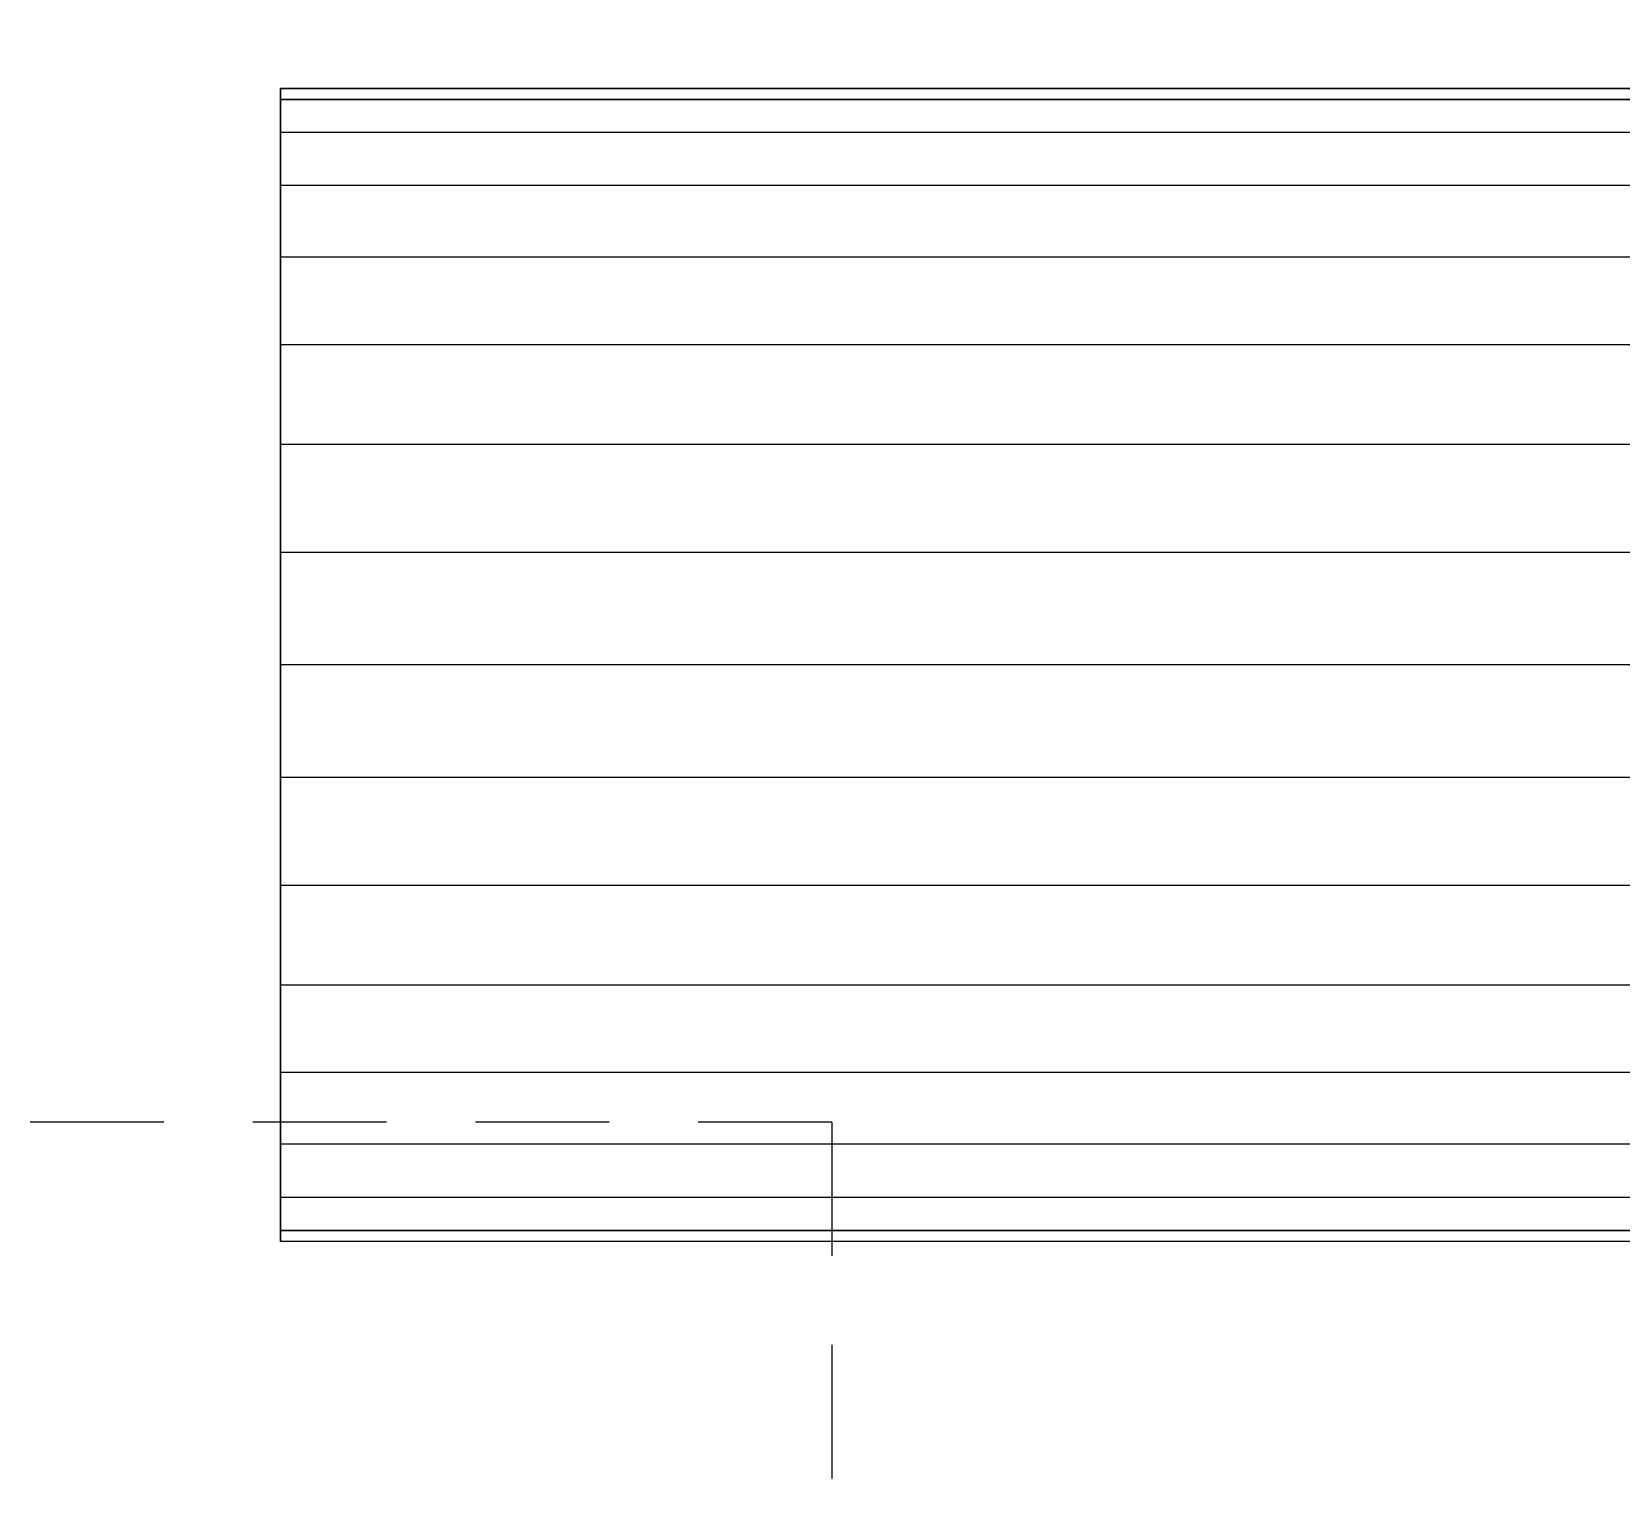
# Model space of a CAD drawing. Header units: millimetres. Extents: x -22443 to 8019, y 3751 to 17584.
# Drawn here: x -19441.9 to -19413.62, y 14459.75 to 14485.91 of the extents above; entities that cross this region are included whole.
import ezdxf

# ---------------------------------------------------------------- set-up
doc = ezdxf.new("R2010")
doc.units = ezdxf.units.MM
doc.linetypes.add('Overhead', pattern=[3.96875, 2.38125, -1.5875])
for name, color, linetype, lineweight in [('A-ANNO-DIMS', 211, 'Continuous', 9), ('A-ANNO-DIMS-50', 211, 'Continuous', 9), ('A-GENM', 13, 'Continuous', 18), ('S-STRS-MBND', 31, 'Overhead', 18)]:
    doc.layers.add(name, color=color, linetype=linetype, lineweight=lineweight)
doc.styles.add('Arial', font='arial.ttf', dxfattribs={"height": 125})
doc.dimstyles.new('Diagonal_-_2_5mm_Arial', dxfattribs={"dimscale": 304.8, "dimtxt": 127.532425, "dimasz": 0.492126, "dimexe": 0.393701, "dimexo": 0.246063, "dimgap": 0.287073, "dimtad": 1, "dimdec": 0, "dimzin": 0, "dimdsep": 46, "dimtxsty": 'Arial', "dimblk1": 'OBLIQUE', "dimblk2": 'OBLIQUE', "dimsah": 1, "dimcen": 0.09, "dimdle": 0.393701, "dimazin": 0, "dimtfac": 1, "dimtdec": 4, "dimtix": 1, "dimtmove": 0, "dimatfit": 3, "dimfxl": 1, "dimtvp": 1, "dimtolj": 1, "dimtzin": 0, "dimarcsym": 2})

# ---------------------------------------------------------------- blocks, each defined once
blk = doc.blocks.new('Nevera autoservicio 1_34m - Nevera autoservicio 1_34m-502275-Level 1')
at = {"layer": 'A-GENM'}
for p, q in [((205.269, 298.23), (205.269, 298.427)), ((205.269, 298.427), (205.269, 298.23)), ((205.269, 298.427), (404.102, 298.427)), ((205.269, 298.427), (205.269, 298.23)), ((404.102, 298.427), (205.269, 298.427)), ((205.269, 298.427), (205.269, 298.23)), ((205.269, 298.23), (205.269, 298.427)), ((205.269, 298.427), (205.269, 298.23)), ((404.102, 298.427), (205.269, 298.427)), ((205.269, 298.23), (205.269, 298.427)), ((404.102, 298.427), (205.269, 298.427)), ((205.269, 298.427), (205.269, 298.23)), ((205.269, 298.23), (205.269, 298.427)), ((205.269, 298.427), (205.269, 298.23)), ((404.102, 298.427), (205.269, 298.427)), ((205.269, 298.23), (205.269, 298.427)), ((404.102, 298.427), (205.269, 298.427)), ((205.269, 298.427), (205.269, 298.23)), ((205.269, 298.23), (205.269, 298.427)), ((205.269, 298.427), (205.269, 298.23)), ((205.269, 298.427), (404.102, 298.427)), ((205.269, 298.427), (205.269, 298.23)), ((404.102, 298.427), (205.269, 298.427)), ((205.269, 298.427), (205.269, 298.23)), ((205.269, 298.23), (205.269, 298.427)), ((205.269, 298.427), (205.269, 298.23)), ((404.102, 298.427), (205.269, 298.427)), ((205.269, 298.23), (205.269, 298.427)), ((404.102, 298.427), (205.269, 298.427)), ((205.269, 298.427), (205.269, 298.23)), ((205.269, 298.23), (205.269, 298.427)), ((205.269, 298.427), (205.269, 298.23)), ((205.269, 298.427), (404.102, 298.427)), ((205.269, 298.427), (205.269, 298.23)), ((404.102, 298.427), (205.269, 298.427)), ((205.269, 298.427), (205.269, 298.23)), ((205.269, 297.645), (205.269, 298.23)), ((205.269, 298.23), (205.269, 297.645)), ((404.102, 298.23), (205.269, 298.23)), ((404.102, 298.23), (205.269, 298.23)), ((205.269, 297.645), (205.269, 298.23)), ((404.102, 298.23), (205.269, 298.23)), ((205.269, 298.23), (205.269, 297.645)), ((404.102, 298.23), (205.269, 298.23)), ((205.269, 297.645), (205.269, 298.23)), ((205.269, 298.23), (205.269, 297.645)), ((404.102, 298.23), (205.269, 298.23)), ((404.102, 298.23), (205.269, 298.23)), ((205.269, 297.645), (205.269, 298.23)), ((404.102, 298.23), (205.269, 298.23)), ((205.269, 298.23), (205.269, 297.645)), ((404.102, 298.23), (205.269, 298.23)), ((205.269, 297.645), (205.269, 298.23)), ((205.269, 298.23), (205.269, 297.645)), ((404.102, 298.23), (205.269, 298.23)), ((404.102, 298.23), (205.269, 298.23)), ((205.269, 297.645), (205.269, 298.23)), ((404.102, 298.23), (205.269, 298.23)), ((205.269, 298.23), (205.269, 297.645)), ((404.102, 298.23), (205.269, 298.23)), ((205.269, 297.645), (205.269, 298.23)), ((205.269, 298.23), (205.269, 297.645)), ((404.102, 298.23), (205.269, 298.23)), ((404.102, 298.23), (205.269, 298.23)), ((205.269, 297.645), (205.269, 298.23)), ((404.102, 298.23), (205.269, 298.23)), ((205.269, 298.23), (205.269, 297.645)), ((404.102, 298.23), (205.269, 298.23)), ((205.269, 297.645), (205.269, 298.23)), ((205.269, 298.23), (205.269, 297.645)), ((205.269, 298.23), (404.102, 298.23)), ((404.102, 298.23), (205.269, 298.23)), ((205.269, 297.645), (205.269, 298.23)), ((404.102, 298.23), (205.269, 298.23)), ((205.269, 298.23), (205.269, 297.645)), ((404.102, 298.23), (205.269, 298.23)), ((205.269, 297.645), (205.269, 298.23)), ((205.269, 298.23), (205.269, 297.645)), ((404.102, 298.23), (205.269, 298.23)), ((404.102, 298.23), (205.269, 298.23)), ((205.269, 297.645), (205.269, 298.23)), ((404.102, 298.23), (205.269, 298.23)), ((205.269, 298.23), (205.269, 297.645)), ((404.102, 298.23), (205.269, 298.23)), ((205.269, 296.696), (205.269, 297.645)), ((205.269, 297.645), (205.269, 296.696)), ((404.102, 297.645), (205.269, 297.645)), ((404.102, 297.645), (205.269, 297.645)), ((205.269, 296.696), (205.269, 297.645)), ((404.102, 297.645), (205.269, 297.645)), ((205.269, 297.645), (205.269, 296.696)), ((404.102, 297.645), (205.269, 297.645)), ((205.269, 296.696), (205.269, 297.645)), ((205.269, 297.645), (205.269, 296.696)), ((404.102, 297.645), (205.269, 297.645)), ((404.102, 297.645), (205.269, 297.645)), ((205.269, 296.696), (205.269, 297.645)), ((404.102, 297.645), (205.269, 297.645)), ((205.269, 297.645), (205.269, 296.696)), ((404.102, 297.645), (205.269, 297.645)), ((205.269, 296.696), (205.269, 297.645)), ((205.269, 297.645), (205.269, 296.696)), ((404.102, 297.645), (205.269, 297.645)), ((404.102, 297.645), (205.269, 297.645)), ((205.269, 296.696), (205.269, 297.645)), ((404.102, 297.645), (205.269, 297.645)), ((205.269, 297.645), (205.269, 296.696)), ((404.102, 297.645), (205.269, 297.645)), ((205.269, 296.696), (205.269, 297.645)), ((205.269, 297.645), (205.269, 296.696)), ((404.102, 297.645), (205.269, 297.645)), ((404.102, 297.645), (205.269, 297.645)), ((205.269, 296.696), (205.269, 297.645)), ((404.102, 297.645), (205.269, 297.645)), ((205.269, 297.645), (205.269, 296.696)), ((404.102, 297.645), (205.269, 297.645)), ((205.269, 296.696), (205.269, 297.645)), ((205.269, 297.645), (205.269, 296.696)), ((404.102, 297.645), (205.269, 297.645)), ((404.102, 297.645), (205.269, 297.645)), ((205.269, 296.696), (205.269, 297.645)), ((404.102, 297.645), (205.269, 297.645)), ((205.269, 297.645), (205.269, 296.696)), ((404.102, 297.645), (205.269, 297.645)), ((205.269, 296.696), (205.269, 297.645)), ((205.269, 297.645), (205.269, 296.696)), ((404.102, 297.645), (205.269, 297.645)), ((404.102, 297.645), (205.269, 297.645)), ((205.269, 296.696), (205.269, 297.645)), ((404.102, 297.645), (205.269, 297.645)), ((205.269, 297.645), (205.269, 296.696)), ((404.102, 297.645), (205.269, 297.645)), ((205.269, 295.418), (205.269, 296.696)), ((205.269, 296.696), (205.269, 295.418)), ((404.102, 296.696), (205.269, 296.696)), ((404.102, 296.696), (205.269, 296.696)), ((205.269, 295.418), (205.269, 296.696)), ((404.102, 296.696), (205.269, 296.696)), ((205.269, 296.696), (205.269, 295.418)), ((404.102, 296.696), (205.269, 296.696)), ((205.269, 295.418), (205.269, 296.696)), ((205.269, 296.696), (205.269, 295.418)), ((404.102, 296.696), (205.269, 296.696)), ((404.102, 296.696), (205.269, 296.696)), ((205.269, 295.418), (205.269, 296.696)), ((404.102, 296.696), (205.269, 296.696)), ((205.269, 296.696), (205.269, 295.418)), ((404.102, 296.696), (205.269, 296.696)), ((205.269, 295.418), (205.269, 296.696)), ((205.269, 296.696), (205.269, 295.418)), ((404.102, 296.696), (205.269, 296.696)), ((404.102, 296.696), (205.269, 296.696)), ((205.269, 295.418), (205.269, 296.696)), ((404.102, 296.696), (205.269, 296.696)), ((205.269, 296.696), (205.269, 295.418)), ((404.102, 296.696), (205.269, 296.696)), ((205.269, 295.418), (205.269, 296.696)), ((205.269, 296.696), (205.269, 295.418)), ((404.102, 296.696), (205.269, 296.696)), ((404.102, 296.696), (205.269, 296.696)), ((205.269, 295.418), (205.269, 296.696)), ((404.102, 296.696), (205.269, 296.696)), ((205.269, 296.696), (205.269, 295.418)), ((404.102, 296.696), (205.269, 296.696)), ((205.269, 295.418), (205.269, 296.696)), ((205.269, 296.696), (205.269, 295.418)), ((404.102, 296.696), (205.269, 296.696)), ((404.102, 296.696), (205.269, 296.696)), ((205.269, 295.418), (205.269, 296.696)), ((404.102, 296.696), (205.269, 296.696)), ((205.269, 296.696), (205.269, 295.418)), ((404.102, 296.696), (205.269, 296.696)), ((205.269, 295.418), (205.269, 296.696)), ((205.269, 296.696), (205.269, 295.418)), ((404.102, 296.696), (205.269, 296.696)), ((404.102, 296.696), (205.269, 296.696)), ((205.269, 295.418), (205.269, 296.696)), ((404.102, 296.696), (205.269, 296.696)), ((205.269, 296.696), (205.269, 295.418)), ((404.102, 296.696), (205.269, 296.696)), ((205.269, 293.86), (205.269, 295.418)), ((205.269, 295.418), (205.269, 293.86)), ((404.102, 295.418), (205.269, 295.418)), ((404.102, 295.418), (205.269, 295.418)), ((205.269, 293.86), (205.269, 295.418)), ((404.102, 295.418), (205.269, 295.418)), ((205.269, 295.418), (205.269, 293.86)), ((404.102, 295.418), (205.269, 295.418)), ((205.269, 293.86), (205.269, 295.418)), ((205.269, 295.418), (205.269, 293.86)), ((404.102, 295.418), (205.269, 295.418)), ((404.102, 295.418), (205.269, 295.418)), ((205.269, 293.86), (205.269, 295.418)), ((404.102, 295.418), (205.269, 295.418)), ((205.269, 295.418), (205.269, 293.86)), ((404.102, 295.418), (205.269, 295.418)), ((205.269, 293.86), (205.269, 295.418)), ((205.269, 295.418), (205.269, 293.86)), ((404.102, 295.418), (205.269, 295.418)), ((404.102, 295.418), (205.269, 295.418)), ((205.269, 293.86), (205.269, 295.418)), ((404.102, 295.418), (205.269, 295.418)), ((205.269, 295.418), (205.269, 293.86)), ((404.102, 295.418), (205.269, 295.418)), ((205.269, 293.86), (205.269, 295.418)), ((205.269, 295.418), (205.269, 293.86)), ((404.102, 295.418), (205.269, 295.418)), ((404.102, 295.418), (205.269, 295.418)), ((205.269, 293.86), (205.269, 295.418)), ((404.102, 295.418), (205.269, 295.418)), ((205.269, 295.418), (205.269, 293.86)), ((404.102, 295.418), (205.269, 295.418)), ((205.269, 293.86), (205.269, 295.418)), ((205.269, 295.418), (205.269, 293.86)), ((404.102, 295.418), (205.269, 295.418)), ((404.102, 295.418), (205.269, 295.418)), ((205.269, 293.86), (205.269, 295.418)), ((404.102, 295.418), (205.269, 295.418)), ((205.269, 295.418), (205.269, 293.86)), ((404.102, 295.418), (205.269, 295.418)), ((205.269, 293.86), (205.269, 295.418)), ((205.269, 295.418), (205.269, 293.86)), ((404.102, 295.418), (205.269, 295.418)), ((404.102, 295.418), (205.269, 295.418)), ((205.269, 293.86), (205.269, 295.418)), ((404.102, 295.418), (205.269, 295.418)), ((205.269, 295.418), (205.269, 293.86)), ((404.102, 295.418), (205.269, 295.418)), ((205.269, 292.084), (205.269, 293.86)), ((205.269, 293.86), (205.269, 292.084)), ((404.102, 293.86), (205.269, 293.86)), ((404.102, 293.86), (205.269, 293.86)), ((205.269, 292.084), (205.269, 293.86)), ((404.102, 293.86), (205.269, 293.86)), ((205.269, 293.86), (205.269, 292.084)), ((404.102, 293.86), (205.269, 293.86)), ((205.269, 292.084), (205.269, 293.86)), ((205.269, 293.86), (205.269, 292.084)), ((404.102, 293.86), (205.269, 293.86)), ((404.102, 293.86), (205.269, 293.86)), ((205.269, 292.084), (205.269, 293.86)), ((404.102, 293.86), (205.269, 293.86)), ((205.269, 293.86), (205.269, 292.084)), ((404.102, 293.86), (205.269, 293.86)), ((205.269, 292.084), (205.269, 293.86)), ((205.269, 293.86), (205.269, 292.084)), ((404.102, 293.86), (205.269, 293.86)), ((404.102, 293.86), (205.269, 293.86)), ((205.269, 292.084), (205.269, 293.86)), ((404.102, 293.86), (205.269, 293.86)), ((205.269, 293.86), (205.269, 292.084)), ((404.102, 293.86), (205.269, 293.86)), ((205.269, 292.084), (205.269, 293.86)), ((205.269, 293.86), (205.269, 292.084)), ((404.102, 293.86), (205.269, 293.86)), ((404.102, 293.86), (205.269, 293.86)), ((205.269, 292.084), (205.269, 293.86)), ((404.102, 293.86), (205.269, 293.86)), ((205.269, 293.86), (205.269, 292.084)), ((404.102, 293.86), (205.269, 293.86)), ((205.269, 292.084), (205.269, 293.86)), ((205.269, 293.86), (205.269, 292.084)), ((404.102, 293.86), (205.269, 293.86)), ((404.102, 293.86), (205.269, 293.86)), ((205.269, 292.084), (205.269, 293.86)), ((404.102, 293.86), (205.269, 293.86)), ((205.269, 293.86), (205.269, 292.084)), ((404.102, 293.86), (205.269, 293.86)), ((205.269, 292.084), (205.269, 293.86)), ((205.269, 293.86), (205.269, 292.084)), ((404.102, 293.86), (205.269, 293.86)), ((404.102, 293.86), (205.269, 293.86)), ((205.269, 292.084), (205.269, 293.86)), ((404.102, 293.86), (205.269, 293.86)), ((205.269, 293.86), (205.269, 292.084)), ((404.102, 293.86), (205.269, 293.86)), ((205.269, 290.156), (205.269, 292.084)), ((205.269, 292.084), (205.269, 290.156)), ((404.102, 292.084), (205.269, 292.084)), ((404.102, 292.084), (205.269, 292.084)), ((205.269, 290.156), (205.269, 292.084)), ((404.102, 292.084), (205.269, 292.084)), ((205.269, 292.084), (205.269, 290.156)), ((404.102, 292.084), (205.269, 292.084)), ((205.269, 290.156), (205.269, 292.084)), ((205.269, 292.084), (205.269, 290.156)), ((404.102, 292.084), (205.269, 292.084)), ((404.102, 292.084), (205.269, 292.084)), ((205.269, 290.156), (205.269, 292.084)), ((404.102, 292.084), (205.269, 292.084)), ((205.269, 292.084), (205.269, 290.156)), ((404.102, 292.084), (205.269, 292.084)), ((205.269, 290.156), (205.269, 292.084)), ((205.269, 292.084), (205.269, 290.156)), ((404.102, 292.084), (205.269, 292.084)), ((404.102, 292.084), (205.269, 292.084)), ((205.269, 290.156), (205.269, 292.084)), ((404.102, 292.084), (205.269, 292.084)), ((205.269, 292.084), (205.269, 290.156)), ((404.102, 292.084), (205.269, 292.084)), ((205.269, 290.156), (205.269, 292.084)), ((205.269, 292.084), (205.269, 290.156)), ((404.102, 292.084), (205.269, 292.084)), ((404.102, 292.084), (205.269, 292.084)), ((205.269, 290.156), (205.269, 292.084)), ((404.102, 292.084), (205.269, 292.084)), ((205.269, 292.084), (205.269, 290.156)), ((404.102, 292.084), (205.269, 292.084)), ((205.269, 290.156), (205.269, 292.084)), ((205.269, 292.084), (205.269, 290.156)), ((404.102, 292.084), (205.269, 292.084)), ((404.102, 292.084), (205.269, 292.084)), ((205.269, 290.156), (205.269, 292.084)), ((404.102, 292.084), (205.269, 292.084)), ((205.269, 292.084), (205.269, 290.156)), ((404.102, 292.084), (205.269, 292.084)), ((205.269, 290.156), (205.269, 292.084)), ((205.269, 292.084), (205.269, 290.156)), ((404.102, 292.084), (205.269, 292.084)), ((404.102, 292.084), (205.269, 292.084)), ((205.269, 290.156), (205.269, 292.084)), ((404.102, 292.084), (205.269, 292.084)), ((205.269, 292.084), (205.269, 290.156)), ((404.102, 292.084), (205.269, 292.084)), ((205.269, 288.151), (205.269, 290.156)), ((205.269, 290.156), (205.269, 288.151)), ((404.102, 290.156), (205.269, 290.156)), ((404.102, 290.156), (205.269, 290.156)), ((205.269, 288.151), (205.269, 290.156)), ((404.102, 290.156), (205.269, 290.156)), ((205.269, 290.156), (205.269, 288.151)), ((404.102, 290.156), (205.269, 290.156)), ((205.269, 288.151), (205.269, 290.156)), ((205.269, 290.156), (205.269, 288.151)), ((404.102, 290.156), (205.269, 290.156)), ((404.102, 290.156), (205.269, 290.156)), ((205.269, 288.151), (205.269, 290.156)), ((404.102, 290.156), (205.269, 290.156)), ((205.269, 290.156), (205.269, 288.151)), ((404.102, 290.156), (205.269, 290.156)), ((205.269, 288.151), (205.269, 290.156)), ((205.269, 290.156), (205.269, 288.151)), ((404.102, 290.156), (205.269, 290.156)), ((404.102, 290.156), (205.269, 290.156)), ((205.269, 288.151), (205.269, 290.156)), ((404.102, 290.156), (205.269, 290.156)), ((205.269, 290.156), (205.269, 288.151)), ((404.102, 290.156), (205.269, 290.156)), ((205.269, 288.151), (205.269, 290.156)), ((205.269, 290.156), (205.269, 288.151)), ((404.102, 290.156), (205.269, 290.156)), ((404.102, 290.156), (205.269, 290.156)), ((205.269, 288.151), (205.269, 290.156)), ((404.102, 290.156), (205.269, 290.156)), ((205.269, 290.156), (205.269, 288.151)), ((404.102, 290.156), (205.269, 290.156)), ((205.269, 288.151), (205.269, 290.156)), ((205.269, 290.156), (205.269, 288.151)), ((404.102, 290.156), (205.269, 290.156)), ((404.102, 290.156), (205.269, 290.156)), ((205.269, 288.151), (205.269, 290.156)), ((404.102, 290.156), (205.269, 290.156)), ((205.269, 290.156), (205.269, 288.151)), ((404.102, 290.156), (205.269, 290.156)), ((205.269, 288.151), (205.269, 290.156)), ((205.269, 290.156), (205.269, 288.151)), ((404.102, 290.156), (205.269, 290.156)), ((404.102, 290.156), (205.269, 290.156)), ((205.269, 288.151), (205.269, 290.156)), ((404.102, 290.156), (205.269, 290.156)), ((205.269, 290.156), (205.269, 288.151)), ((404.102, 290.156), (205.269, 290.156)), ((205.269, 288.151), (205.269, 286.146)), ((205.269, 286.146), (205.269, 288.151)), ((404.102, 288.151), (205.269, 288.151)), ((404.102, 288.151), (205.269, 288.151)), ((205.269, 286.146), (205.269, 288.151)), ((404.102, 288.151), (205.269, 288.151)), ((205.269, 288.151), (205.269, 286.146)), ((404.102, 288.151), (205.269, 288.151)), ((205.269, 288.151), (205.269, 286.146)), ((205.269, 286.146), (205.269, 288.151)), ((404.102, 288.151), (205.269, 288.151)), ((404.102, 288.151), (205.269, 288.151)), ((205.269, 286.146), (205.269, 288.151)), ((404.102, 288.151), (205.269, 288.151)), ((205.269, 288.151), (205.269, 286.146)), ((404.102, 288.151), (205.269, 288.151)), ((205.269, 288.151), (205.269, 286.146)), ((205.269, 286.146), (205.269, 288.151)), ((404.102, 288.151), (205.269, 288.151)), ((404.102, 288.151), (205.269, 288.151)), ((205.269, 286.146), (205.269, 288.151)), ((404.102, 288.151), (205.269, 288.151)), ((205.269, 288.151), (205.269, 286.146)), ((404.102, 288.151), (205.269, 288.151)), ((205.269, 288.151), (205.269, 286.146)), ((205.269, 286.146), (205.269, 288.151)), ((404.102, 288.151), (205.269, 288.151)), ((404.102, 288.151), (205.269, 288.151)), ((205.269, 286.146), (205.269, 288.151)), ((404.102, 288.151), (205.269, 288.151)), ((205.269, 288.151), (205.269, 286.146)), ((404.102, 288.151), (205.269, 288.151)), ((205.269, 288.151), (205.269, 286.146)), ((205.269, 286.146), (205.269, 288.151)), ((404.102, 288.151), (205.269, 288.151)), ((404.102, 288.151), (205.269, 288.151)), ((205.269, 286.146), (205.269, 288.151)), ((404.102, 288.151), (205.269, 288.151)), ((205.269, 288.151), (205.269, 286.146)), ((404.102, 288.151), (205.269, 288.151)), ((205.269, 288.151), (205.269, 286.146)), ((205.269, 286.146), (205.269, 288.151)), ((404.102, 288.151), (205.269, 288.151)), ((404.102, 288.151), (205.269, 288.151)), ((205.269, 286.146), (205.269, 288.151)), ((404.102, 288.151), (205.269, 288.151)), ((205.269, 288.151), (205.269, 286.146)), ((404.102, 288.151), (205.269, 288.151)), ((205.269, 286.146), (205.269, 284.219)), ((205.269, 284.219), (205.269, 286.146)), ((404.102, 286.146), (205.269, 286.146)), ((404.102, 286.146), (205.269, 286.146)), ((205.269, 284.219), (205.269, 286.146)), ((404.102, 286.146), (205.269, 286.146)), ((205.269, 286.146), (205.269, 284.219)), ((404.102, 286.146), (205.269, 286.146)), ((205.269, 286.146), (205.269, 284.219)), ((205.269, 284.219), (205.269, 286.146)), ((404.102, 286.146), (205.269, 286.146)), ((404.102, 286.146), (205.269, 286.146)), ((205.269, 284.219), (205.269, 286.146)), ((404.102, 286.146), (205.269, 286.146)), ((205.269, 286.146), (205.269, 284.219)), ((404.102, 286.146), (205.269, 286.146)), ((205.269, 286.146), (205.269, 284.219)), ((205.269, 284.219), (205.269, 286.146)), ((404.102, 286.146), (205.269, 286.146)), ((404.102, 286.146), (205.269, 286.146)), ((205.269, 284.219), (205.269, 286.146)), ((404.102, 286.146), (205.269, 286.146)), ((205.269, 286.146), (205.269, 284.219)), ((404.102, 286.146), (205.269, 286.146)), ((205.269, 286.146), (205.269, 284.219)), ((205.269, 284.219), (205.269, 286.146)), ((404.102, 286.146), (205.269, 286.146)), ((404.102, 286.146), (205.269, 286.146)), ((205.269, 284.219), (205.269, 286.146)), ((404.102, 286.146), (205.269, 286.146)), ((205.269, 286.146), (205.269, 284.219)), ((404.102, 286.146), (205.269, 286.146)), ((205.269, 286.146), (205.269, 284.219)), ((205.269, 284.219), (205.269, 286.146)), ((404.102, 286.146), (205.269, 286.146)), ((404.102, 286.146), (205.269, 286.146)), ((205.269, 284.219), (205.269, 286.146)), ((404.102, 286.146), (205.269, 286.146)), ((205.269, 286.146), (205.269, 284.219)), ((404.102, 286.146), (205.269, 286.146)), ((205.269, 286.146), (205.269, 284.219)), ((205.269, 284.219), (205.269, 286.146)), ((404.102, 286.146), (205.269, 286.146)), ((404.102, 286.146), (205.269, 286.146)), ((205.269, 284.219), (205.269, 286.146)), ((404.102, 286.146), (205.269, 286.146)), ((205.269, 286.146), (205.269, 284.219)), ((404.102, 286.146), (205.269, 286.146)), ((205.269, 284.219), (205.269, 282.442)), ((205.269, 282.442), (205.269, 284.219)), ((404.102, 284.219), (205.269, 284.219)), ((404.102, 284.219), (205.269, 284.219)), ((205.269, 282.442), (205.269, 284.219)), ((404.102, 284.219), (205.269, 284.219)), ((205.269, 284.219), (205.269, 282.442)), ((404.102, 284.219), (205.269, 284.219)), ((205.269, 284.219), (205.269, 282.442)), ((205.269, 282.442), (205.269, 284.219)), ((404.102, 284.219), (205.269, 284.219)), ((404.102, 284.219), (205.269, 284.219)), ((205.269, 282.442), (205.269, 284.219)), ((404.102, 284.219), (205.269, 284.219)), ((205.269, 284.219), (205.269, 282.442)), ((404.102, 284.219), (205.269, 284.219)), ((205.269, 284.219), (205.269, 282.442)), ((205.269, 282.442), (205.269, 284.219)), ((404.102, 284.219), (205.269, 284.219)), ((404.102, 284.219), (205.269, 284.219)), ((205.269, 282.442), (205.269, 284.219)), ((404.102, 284.219), (205.269, 284.219)), ((205.269, 284.219), (205.269, 282.442)), ((404.102, 284.219), (205.269, 284.219)), ((205.269, 284.219), (205.269, 282.442)), ((205.269, 282.442), (205.269, 284.219)), ((404.102, 284.219), (205.269, 284.219)), ((404.102, 284.219), (205.269, 284.219)), ((205.269, 282.442), (205.269, 284.219)), ((404.102, 284.219), (205.269, 284.219)), ((205.269, 284.219), (205.269, 282.442)), ((404.102, 284.219), (205.269, 284.219)), ((205.269, 284.219), (205.269, 282.442)), ((205.269, 282.442), (205.269, 284.219)), ((404.102, 284.219), (205.269, 284.219)), ((404.102, 284.219), (205.269, 284.219)), ((205.269, 282.442), (205.269, 284.219)), ((404.102, 284.219), (205.269, 284.219)), ((205.269, 284.219), (205.269, 282.442)), ((404.102, 284.219), (205.269, 284.219)), ((205.269, 284.219), (205.269, 282.442)), ((205.269, 282.442), (205.269, 284.219)), ((404.102, 284.219), (205.269, 284.219)), ((404.102, 284.219), (205.269, 284.219)), ((205.269, 282.442), (205.269, 284.219)), ((404.102, 284.219), (205.269, 284.219)), ((205.269, 284.219), (205.269, 282.442)), ((404.102, 284.219), (205.269, 284.219)), ((205.269, 282.442), (205.269, 280.885)), ((205.269, 282.442), (205.269, 280.885)), ((404.102, 282.442), (205.269, 282.442)), ((404.102, 282.442), (205.269, 282.442)), ((205.269, 280.885), (205.269, 282.442)), ((404.102, 282.442), (205.269, 282.442)), ((205.269, 282.442), (205.269, 280.885)), ((404.102, 282.442), (205.269, 282.442)), ((205.269, 282.442), (205.269, 280.885)), ((205.269, 280.885), (205.269, 282.442)), ((404.102, 282.442), (205.269, 282.442)), ((404.102, 282.442), (205.269, 282.442)), ((205.269, 280.885), (205.269, 282.442)), ((404.102, 282.442), (205.269, 282.442)), ((205.269, 282.442), (205.269, 280.885)), ((404.102, 282.442), (205.269, 282.442)), ((205.269, 282.442), (205.269, 280.885)), ((205.269, 280.885), (205.269, 282.442)), ((404.102, 282.442), (205.269, 282.442)), ((404.102, 282.442), (205.269, 282.442)), ((205.269, 280.885), (205.269, 282.442)), ((404.102, 282.442), (205.269, 282.442)), ((205.269, 282.442), (205.269, 280.885)), ((404.102, 282.442), (205.269, 282.442)), ((205.269, 282.442), (205.269, 280.885)), ((205.269, 282.442), (205.269, 280.885)), ((404.102, 282.442), (205.269, 282.442)), ((404.102, 282.442), (205.269, 282.442)), ((205.269, 280.885), (205.269, 282.442)), ((404.102, 282.442), (205.269, 282.442)), ((205.269, 282.442), (205.269, 280.885)), ((404.102, 282.442), (205.269, 282.442)), ((205.269, 282.442), (205.269, 280.885)), ((205.269, 280.885), (205.269, 282.442)), ((404.102, 282.442), (205.269, 282.442)), ((404.102, 282.442), (205.269, 282.442)), ((205.269, 280.885), (205.269, 282.442)), ((404.102, 282.442), (205.269, 282.442)), ((205.269, 282.442), (205.269, 280.885)), ((404.102, 282.442), (205.269, 282.442)), ((205.269, 282.442), (205.269, 280.885)), ((205.269, 280.885), (205.269, 282.442)), ((404.102, 282.442), (205.269, 282.442)), ((404.102, 282.442), (205.269, 282.442)), ((205.269, 280.885), (205.269, 282.442)), ((404.102, 282.442), (205.269, 282.442)), ((205.269, 282.442), (205.269, 280.885)), ((404.102, 282.442), (205.269, 282.442)), ((205.269, 280.885), (205.269, 279.607)), ((205.269, 279.607), (205.269, 280.885)), ((404.102, 280.885), (205.269, 280.885)), ((404.102, 280.885), (205.269, 280.885)), ((205.269, 279.607), (205.269, 280.885)), ((404.102, 280.885), (205.269, 280.885)), ((205.269, 280.885), (205.269, 279.607)), ((404.102, 280.885), (205.269, 280.885)), ((205.269, 280.885), (205.269, 279.607)), ((205.269, 279.607), (205.269, 280.885)), ((404.102, 280.885), (205.269, 280.885)), ((404.102, 280.885), (205.269, 280.885)), ((205.269, 279.607), (205.269, 280.885)), ((404.102, 280.885), (205.269, 280.885)), ((205.269, 280.885), (205.269, 279.607)), ((404.102, 280.885), (205.269, 280.885)), ((205.269, 280.885), (205.269, 279.607)), ((205.269, 279.607), (205.269, 280.885)), ((404.102, 280.885), (205.269, 280.885)), ((404.102, 280.885), (205.269, 280.885)), ((205.269, 279.607), (205.269, 280.885)), ((404.102, 280.885), (205.269, 280.885)), ((205.269, 280.885), (205.269, 279.607)), ((404.102, 280.885), (205.269, 280.885)), ((205.269, 280.885), (205.269, 279.607)), ((205.269, 279.607), (205.269, 280.885)), ((404.102, 280.885), (205.269, 280.885)), ((404.102, 280.885), (205.269, 280.885)), ((205.269, 279.607), (205.269, 280.885)), ((404.102, 280.885), (205.269, 280.885)), ((205.269, 280.885), (205.269, 279.607)), ((404.102, 280.885), (205.269, 280.885)), ((205.269, 280.885), (205.269, 279.607)), ((205.269, 279.607), (205.269, 280.885)), ((404.102, 280.885), (205.269, 280.885)), ((404.102, 280.885), (205.269, 280.885)), ((205.269, 279.607), (205.269, 280.885)), ((404.102, 280.885), (205.269, 280.885)), ((205.269, 280.885), (205.269, 279.607)), ((404.102, 280.885), (205.269, 280.885)), ((205.269, 280.885), (205.269, 279.607)), ((205.269, 279.607), (205.269, 280.885)), ((404.102, 280.885), (205.269, 280.885)), ((404.102, 280.885), (205.269, 280.885)), ((205.269, 279.607), (205.269, 280.885)), ((404.102, 280.885), (205.269, 280.885)), ((205.269, 280.885), (205.269, 279.607)), ((404.102, 280.885), (205.269, 280.885)), ((205.269, 279.607), (205.269, 278.657)), ((205.269, 278.657), (205.269, 279.607)), ((404.102, 279.607), (205.269, 279.607)), ((404.102, 279.607), (205.269, 279.607)), ((205.269, 278.657), (205.269, 279.607)), ((404.102, 279.607), (205.269, 279.607)), ((205.269, 279.607), (205.269, 278.657)), ((404.102, 279.607), (205.269, 279.607)), ((205.269, 279.607), (205.269, 278.657)), ((205.269, 278.657), (205.269, 279.607)), ((404.102, 279.607), (205.269, 279.607)), ((404.102, 279.607), (205.269, 279.607)), ((205.269, 278.657), (205.269, 279.607)), ((404.102, 279.607), (205.269, 279.607)), ((205.269, 279.607), (205.269, 278.657)), ((404.102, 279.607), (205.269, 279.607)), ((205.269, 279.607), (205.269, 278.657)), ((205.269, 278.657), (205.269, 279.607)), ((404.102, 279.607), (205.269, 279.607)), ((404.102, 279.607), (205.269, 279.607)), ((205.269, 278.657), (205.269, 279.607)), ((404.102, 279.607), (205.269, 279.607)), ((205.269, 279.607), (205.269, 278.657)), ((404.102, 279.607), (205.269, 279.607)), ((205.269, 279.607), (205.269, 278.657)), ((205.269, 278.657), (205.269, 279.607)), ((404.102, 279.607), (205.269, 279.607)), ((404.102, 279.607), (205.269, 279.607)), ((205.269, 278.657), (205.269, 279.607)), ((404.102, 279.607), (205.269, 279.607)), ((205.269, 279.607), (205.269, 278.657)), ((404.102, 279.607), (205.269, 279.607)), ((205.269, 279.607), (205.269, 278.657)), ((205.269, 278.657), (205.269, 279.607)), ((404.102, 279.607), (205.269, 279.607)), ((404.102, 279.607), (205.269, 279.607)), ((205.269, 278.657), (205.269, 279.607)), ((404.102, 279.607), (205.269, 279.607)), ((205.269, 279.607), (205.269, 278.657)), ((404.102, 279.607), (205.269, 279.607)), ((205.269, 279.607), (205.269, 278.657)), ((205.269, 278.657), (205.269, 279.607)), ((404.102, 279.607), (205.269, 279.607)), ((404.102, 279.607), (205.269, 279.607)), ((205.269, 278.657), (205.269, 279.607)), ((404.102, 279.607), (205.269, 279.607)), ((205.269, 279.607), (205.269, 278.657)), ((404.102, 279.607), (205.269, 279.607)), ((205.269, 278.657), (205.269, 278.072)), ((205.269, 278.072), (205.269, 278.657)), ((404.102, 278.657), (205.269, 278.657)), ((404.102, 278.657), (205.269, 278.657)), ((205.269, 278.072), (205.269, 278.657)), ((404.102, 278.657), (205.269, 278.657)), ((205.269, 278.657), (205.269, 278.072)), ((404.102, 278.657), (205.269, 278.657)), ((205.269, 278.657), (205.269, 278.072)), ((205.269, 278.072), (205.269, 278.657)), ((404.102, 278.657), (205.269, 278.657)), ((404.102, 278.657), (205.269, 278.657)), ((205.269, 278.072), (205.269, 278.657)), ((404.102, 278.657), (205.269, 278.657)), ((205.269, 278.657), (205.269, 278.072)), ((404.102, 278.657), (205.269, 278.657)), ((205.269, 278.657), (205.269, 278.072)), ((205.269, 278.072), (205.269, 278.657)), ((404.102, 278.657), (205.269, 278.657)), ((404.102, 278.657), (205.269, 278.657)), ((205.269, 278.072), (205.269, 278.657)), ((404.102, 278.657), (205.269, 278.657)), ((205.269, 278.657), (205.269, 278.072)), ((404.102, 278.657), (205.269, 278.657)), ((205.269, 278.657), (205.269, 278.072)), ((205.269, 278.072), (205.269, 278.657)), ((404.102, 278.657), (205.269, 278.657)), ((404.102, 278.657), (205.269, 278.657)), ((205.269, 278.072), (205.269, 278.657)), ((404.102, 278.657), (205.269, 278.657)), ((205.269, 278.657), (205.269, 278.072)), ((404.102, 278.657), (205.269, 278.657)), ((205.269, 278.657), (205.269, 278.072)), ((205.269, 278.072), (205.269, 278.657)), ((404.102, 278.657), (205.269, 278.657)), ((404.102, 278.657), (205.269, 278.657)), ((205.269, 278.072), (205.269, 278.657)), ((404.102, 278.657), (205.269, 278.657)), ((205.269, 278.657), (205.269, 278.072)), ((404.102, 278.657), (205.269, 278.657)), ((205.269, 278.657), (205.269, 278.072)), ((205.269, 278.072), (205.269, 278.657)), ((404.102, 278.657), (205.269, 278.657)), ((404.102, 278.657), (205.269, 278.657)), ((205.269, 278.072), (205.269, 278.657)), ((404.102, 278.657), (205.269, 278.657)), ((205.269, 278.657), (205.269, 278.072)), ((404.102, 278.657), (205.269, 278.657)), ((205.269, 277.875), (205.269, 278.072)), ((205.269, 277.875), (205.269, 278.072)), ((404.102, 278.072), (205.269, 278.072)), ((404.102, 278.072), (205.269, 278.072)), ((205.269, 278.072), (205.269, 277.875)), ((404.102, 278.072), (205.269, 278.072)), ((205.269, 278.072), (205.269, 277.875)), ((404.102, 278.072), (205.269, 278.072)), ((205.269, 277.875), (205.269, 278.072)), ((205.269, 277.875), (205.269, 278.072)), ((404.102, 278.072), (205.269, 278.072)), ((404.102, 278.072), (205.269, 278.072)), ((205.269, 277.875), (205.269, 278.072)), ((404.102, 278.072), (205.269, 278.072)), ((205.269, 278.072), (205.269, 277.875)), ((404.102, 278.072), (205.269, 278.072)), ((205.269, 277.875), (205.269, 278.072)), ((205.269, 277.875), (205.269, 278.072)), ((404.102, 278.072), (205.269, 278.072)), ((404.102, 278.072), (205.269, 278.072)), ((205.269, 277.875), (205.269, 278.072)), ((404.102, 278.072), (205.269, 278.072)), ((205.269, 278.072), (205.269, 277.875)), ((404.102, 278.072), (205.269, 278.072)), ((205.269, 277.875), (205.269, 278.072)), ((205.269, 277.875), (205.269, 278.072)), ((404.102, 278.072), (205.269, 278.072)), ((404.102, 278.072), (205.269, 278.072)), ((205.269, 278.072), (205.269, 277.875)), ((404.102, 278.072), (205.269, 278.072)), ((205.269, 278.072), (205.269, 277.875)), ((404.102, 278.072), (205.269, 278.072)), ((205.269, 277.875), (205.269, 278.072)), ((205.269, 277.875), (205.269, 278.072)), ((404.102, 278.072), (205.269, 278.072)), ((205.269, 278.072), (404.102, 278.072)), ((205.269, 278.072), (205.269, 277.875)), ((404.102, 278.072), (205.269, 278.072)), ((205.269, 278.072), (205.269, 277.875)), ((404.102, 278.072), (205.269, 278.072)), ((205.269, 277.875), (205.269, 278.072)), ((205.269, 277.875), (205.269, 278.072)), ((404.102, 278.072), (205.269, 278.072)), ((404.102, 278.072), (205.269, 278.072)), ((205.269, 278.072), (205.269, 277.875)), ((404.102, 278.072), (205.269, 278.072)), ((205.269, 278.072), (205.269, 277.875)), ((404.102, 278.072), (205.269, 278.072)), ((404.102, 277.875), (205.269, 277.875)), ((404.102, 277.875), (205.269, 277.875)), ((404.102, 277.875), (205.269, 277.875)), ((404.102, 277.875), (205.269, 277.875)), ((404.102, 277.875), (205.269, 277.875)), ((404.102, 277.875), (205.269, 277.875)), ((404.102, 277.875), (205.269, 277.875)), ((404.102, 277.875), (205.269, 277.875)), ((404.102, 277.875), (205.269, 277.875)), ((404.102, 277.875), (205.269, 277.875)), ((404.102, 277.875), (205.269, 277.875)), ((404.102, 277.875), (205.269, 277.875))]:
    blk.add_line(p, q, dxfattribs=at)
blk = doc.blocks.new('DIMBLOCK4-Level 1')
at = {"layer": 'A-ANNO-DIMS-50'}
for p, q in [((-22191.521, 15666.468), (-22191.521, 7546.468)), ((-22191.521, 15546.468), (-22311.521, 15546.468)), ((-22191.521, 15546.468), (-11329.566, 15546.468)), ((-22191.521, 7666.468), (-22311.521, 7666.468)), ((-22191.521, 7666.468), (-20582.646, 7666.468))]:
    blk.add_line(p, q, dxfattribs=at)
at = {"layer": 'A-ANNO-DIMS-50', "lineweight": 35}
for p, q in [((-22191.521, 15546.468), (-22266.521, 15621.468)), ((-22191.521, 15546.468), (-22116.521, 15471.468)), ((-22191.521, 7666.468), (-22266.521, 7741.468)), ((-22191.521, 7666.468), (-22116.521, 7591.468))]:
    blk.add_line(p, q, dxfattribs=at)
at = {"layer": 'A-ANNO-DIMS-50', "color": 0, "insert": (-22441.3, 11414.188), "char_height": 125, "width": 461.47117, "attachment_point": 1, "rotation": 90, "line_spacing_factor": 0.941778, "style": 'Arial'}
blk.add_mtext('7880', dxfattribs=at)
blk = doc.blocks.new('_Oblique')
at = {"color": 0, "linetype": 'ByBlock', "lineweight": -2}
blk.add_line((-0.5, -0.5), (0.5, 0.5), dxfattribs=at)

msp = doc.modelspace()

# ---------------------------------------------------------------- linework, layer by layer
at = {"layer": 'S-STRS-MBND'}
for q in [(-20507.646, 14466.468), (-20507.646, 14466.468), (-19427.646, 10966.468)]:
    msp.add_line((-19427.646, 14466.468), q, dxfattribs=at)

# ---------------------------------------------------------------- block references
at = {"layer": 'A-GENM'}
msp.add_blockref('Nevera autoservicio 1_34m - Nevera autoservicio 1_34m-502275-Level 1', (-19642.743, 14186.468), dxfattribs=at)

# ---------------------------------------------------------------- dimensions: what is measured, and where the dimension line sits
at = {"layer": 'A-ANNO-DIMS'}
dim = msp.add_linear_dim(base=(-22191.521, 7666.468), p1=(-11254.566, 15546.468), p2=(-20507.646, 7666.468), angle=90, dimstyle='Diagonal_-_2_5mm_Arial', override={"dimpost": '<>', "dimfxl": 12153.760552}, dxfattribs=at)
dim.commit()
dim.dimension.update_dxf_attribs({"geometry": 'DIMBLOCK4-Level 1', "text_midpoint": (-22342.843, 11606.468)})

doc.saveas('drawing.dxf')
